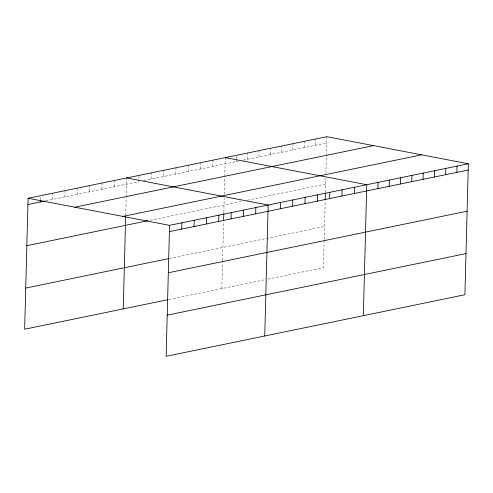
<?xml version="1.0" encoding="UTF-8"?>
<svg xmlns="http://www.w3.org/2000/svg" width="493" height="493" viewBox="0 0 493 493"><rect width="100%" height="100%" fill="white"/><g stroke="black" fill="none" stroke-linecap="round" stroke-linejoin="round"><path stroke-width="0.37" stroke-dasharray="2.46 1.85" d="M40.297 199.893L40.383 196.417M52.566 199.443L52.726 193.182M64.891 196.904L65.051 190.637M77.216 194.365L77.376 188.098M89.541 191.826L89.701 185.559M101.866 189.281L102.026 183.02M114.191 186.742L114.351 180.481M125.697 215.447L126.153 197.921M126.171 197.157L126.676 177.942M139.001 175.403L138.835 181.664L45.313 200.934M151.16 179.125L151.326 172.864M163.485 176.586L163.651 170.319M175.81 174.047L175.976 167.78M188.135 171.509L188.301 165.241M200.46 168.963L200.626 162.702M212.785 166.424L212.951 160.163M221.844 288.59L222.565 261.154M222.583 260.39L223.594 221.696M223.834 212.612L224.21 198.18M224.309 194.371L224.753 177.603M224.771 176.839L225.276 157.624M236.4 161.562L236.449 159.473M236.467 158.777L236.56 155.295M247.683 159.233L247.85 152.972M258.973 156.91L259.133 150.642M270.256 154.58L270.423 148.319M281.546 152.257L281.713 145.99M292.836 149.927L292.996 143.666M304.119 147.604L304.286 141.343M315.409 145.281L315.569 139.014M324.147 240.22L323.433 267.656L267.748 279.13M324.166 239.456L325.183 200.762M325.398 192.43L325.774 178.01M325.898 173.437L326.335 156.669M326.354 155.905L326.859 136.69M143.913 180.617L238.655 161.094M243.172 160.163L326.693 142.952M150.082 220.279L242.846 201.162M247.357 200.232L325.62 184.105M169.272 258.492L324.505 226.503M168.92 299.498L264.735 279.753"/><path stroke-width="0.74" d="M468.35 163.775L169.567 225.344L166.141 356.31L464.917 294.74L468.35 163.775L326.859 136.69L28.083 198.26L24.65 329.225L168.193 299.645M40.241 201.982L40.278 200.589M123.25 308.908L125.653 216.975M181.732 229.066L181.892 222.805M194.057 226.527L194.217 220.266M206.382 223.988L206.542 217.727M218.707 221.449L218.867 215.188M223.619 220.938L223.816 213.364M231.032 218.91L231.192 212.643M243.357 216.372L243.517 210.104M255.676 213.833L255.842 207.565M264.741 335.992L268.167 205.026L126.676 177.942M280.326 208.749L280.492 202.487M292.651 206.21L292.817 199.948M304.976 203.671L305.142 197.41M317.301 201.132L317.467 194.864M325.201 200.004L325.38 193.188M329.626 198.593L329.792 192.325M341.951 196.054L342.117 189.787M354.276 193.509L354.442 187.248M363.335 315.674L366.767 184.709L225.276 157.624M377.891 188.646L378.051 182.379M389.174 186.317L389.341 180.056M400.464 183.994L400.624 177.733M411.747 181.671L411.914 175.403M423.037 179.341L423.204 173.08M434.327 177.018L434.487 170.751M445.61 174.688L445.777 168.427M456.9 172.365L457.06 166.098M27.916 204.521L44.592 201.089M74.77 207.196L373.552 145.626M122.88 216.409L421.657 154.833M26.838 245.674L147.912 220.722M169.407 231.605L468.184 170.036M25.728 288.072L168.551 258.64M168.329 272.758L467.111 211.189M167.219 315.156L465.996 253.587M28.083 198.26L169.567 225.344"/></g></svg>
